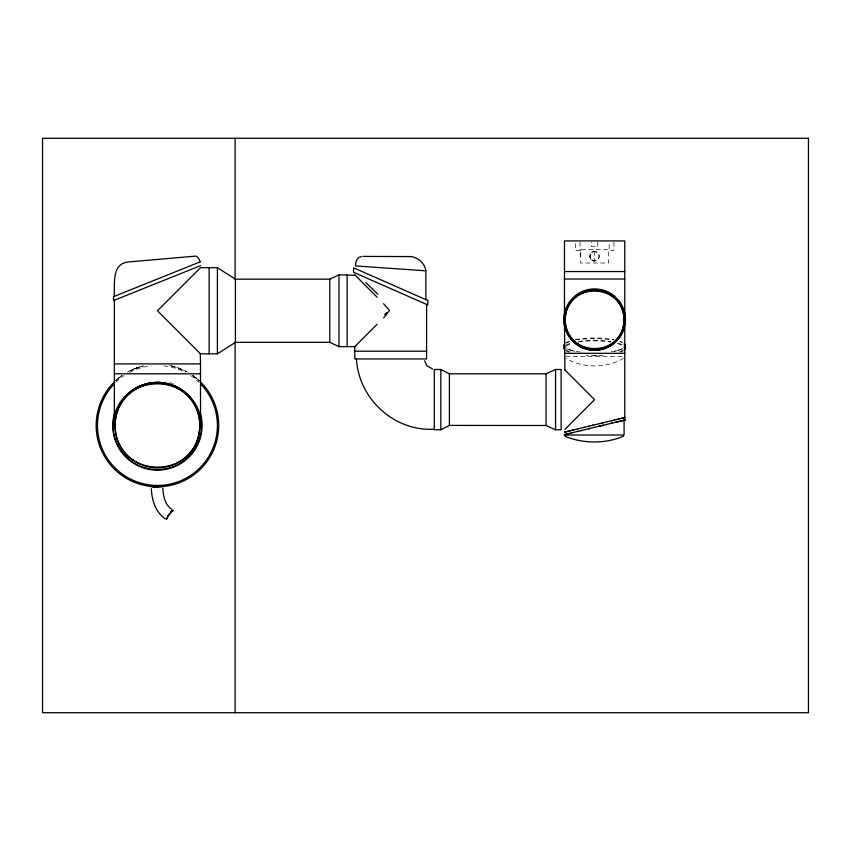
<?xml version="1.0" encoding="UTF-8"?>
<svg xmlns="http://www.w3.org/2000/svg" width="851" height="851" viewBox="0 0 851 851"><rect width="100%" height="100%" fill="white"/><g stroke="black" fill="none" stroke-linecap="round" stroke-linejoin="round"><path stroke-width="0.64" stroke-dasharray="4.25 3.19" d="M580.595 256.268L580.595 249.534L608.646 249.534L608.646 263.002L580.595 263.002L580.595 249.534M623.549 358.165C607.38 368.494 581.861 368.494 565.692 358.165M115.896 380.557L122.427 375.27M118.566 378.131L115.736 380.642A61.272 61.272 0 0 1 121.778 375.663L118.236 378.408L122.363 375.323M565.968 343.272L569.521 341.485M622.496 348.506L617.954 350.378L610.167 352.027M133.99 368.887L128.554 371.462L141.936 366.217M139.649 366.866L133.469 369.111L143.149 365.994M618.507 350.41L613.997 351.506A30.338 7.265 0.1 0 1 611.443 351.963M575.478 339.868L594.626 338.198L613.773 339.911M595.466 251.683C588.232 250.066 588.232 262.47 595.466 260.863M594.041 251.619L594.594 251.598L594.594 260.938L594.041 260.917M580.084 250.492L575.308 250.492L575.329 242.109M565.692 356.558L623.549 356.558M580.361 352.165L571.287 350.314L565.968 347.921M169.392 365.409L177.221 367.515L186.316 371.462L171.721 365.994M570.617 350.314L575.116 351.431A30.338 7.265 0.1 0 0 577.648 351.899M619.719 341.538L622.496 342.836M192.443 375.27L199.964 381.386M199.187 380.652A61.272 61.272 0 0 0 193.092 375.663L198.974 380.557M193.092 375.663L196.634 378.408M613.911 242.109L613.911 250.492L609.156 250.492L609.178 242.109M597.732 242.067L597.732 246.662L591.509 246.662L591.509 242.067M580.063 242.109L580.063 250.492M570.649 350.314A32.189 7.702 0.1 0 1 565.936 348.314M566.011 342.74A32.189 7.702 0.1 0 1 568.893 341.4M575.233 339.655A30.338 7.265 0.1 0 1 614.167 339.73M621.953 349.112A32.189 7.702 0.1 0 1 618.486 350.399M620.464 341.485A32.189 7.702 0.1 0 1 622.038 342.155M568.787 352.144A32.189 7.702 0.1 0 1 565.936 350.782M566.011 345.208A32.189 7.702 0.1 0 1 570.766 343.23M578.691 341.528A30.338 7.265 0.1 0 1 610.72 341.591M623.24 350.889A32.189 7.702 0.1 0 1 620.358 352.24M618.603 343.315A32.189 7.702 0.1 0 1 622.038 344.623M603.029 355.356A30.338 7.265 0.1 0 1 586.041 355.324M570.202 352.08A30.774 7.372 0.1 0 1 565.958 349.644M565.958 346.485A30.774 7.372 0.1 0 1 571.925 343.485M578.233 342.038A28.902 6.914 0.1 0 1 610.997 342.07M623.283 349.708A30.774 7.372 0.1 0 1 619.039 352.133M617.315 343.538A30.774 7.372 0.1 0 1 622.283 345.697M597.551 355.324A28.902 6.914 0.1 0 1 591.69 355.314M127.448 372.068A61.272 61.272 0 0 1 143.34 365.866M171.53 365.866A61.272 61.272 0 0 1 187.422 372.068M115.8 382.354A59.964 59.964 0 0 1 124.118 375.642M129.639 372.366A59.964 59.964 0 0 1 151.021 365.887M163.849 365.887A59.964 59.964 0 0 1 185.231 372.366M190.752 375.642A59.964 59.964 0 0 1 199.07 382.354M170.019 382.652A44.656 44.656 0 0 1 173.04 383.663M591.934 260.087A4.67 4.67 0 0 0 599.274 256.683A4.67 4.67 0 0 0 592.658 252.034A4.67 4.67 0 0 0 591.934 260.087M591.775 260.087A4.67 4.67 0 0 0 599.115 256.683A4.67 4.67 0 0 0 592.498 252.034A4.67 4.67 0 0 0 591.775 260.087"/><path stroke-width="1.28" d="M114.353 420.203L114.374 300.233M564.851 369.887L564.468 319.87L564.649 323.103M624.772 315.859L624.772 240.918L564.468 240.918L564.468 320.093M564.458 319.806L564.649 316.434A30.157 30.157 0 0 0 564.596 322.646L564.638 323.029M564.468 319.391L564.607 316.87M114.183 296.393C115.108 284.33 111.13 263.916 128.118 261.98L195.464 256.13A3.585 3.585 0 0 1 196.964 256.576L199.251 259.417A8.765 8.765 0 0 1 199.815 261.491L199.868 262.002M624.453 324.178L624.208 325.656L624.549 323.476M565.234 313.04L565.543 311.796L565.362 312.508M623.698 327.816L623.272 329.231M168.806 515.291L169.423 513.589M168.924 514.919L169.126 514.344M168.753 515.419L168.519 516.078M565.968 310.381L566.468 308.998M564.607 344.868L564.607 346.325M566.117 309.945L566.34 309.328M622.496 331.305L622.772 330.613M118.406 407.246L118.821 406.384M119.257 405.533L119.714 404.682M569.425 303.233L569.83 302.637M121.767 401.332L122.938 399.693M618.858 337.741L619.719 336.528M624.208 347.112L624.772 345.666L624.208 344.23M124.193 398.098L125.533 396.545M167.221 518.355L166.339 519.142L167.349 518.216M618.539 339.006L614.039 343.496A30.317 29.455 0 0 1 575.17 343.517L570.691 338.996A32.157 31.242 0 0 1 570.723 300.286L575.202 295.776A30.317 29.455 0 0 1 614.071 295.765M124.884 397.268L126.31 395.715M616.975 340.049L615.645 341.421M572.563 299.233L573.085 298.69M385.163 316.157L389.545 310.53L383.567 303.69M384.556 316.774L383.535 317.806M355.601 345.825L354.793 346.623L354.803 358.962L426.596 358.962L426.596 304.424M377.131 324.252L354.803 346.623L338.996 346.612L329.773 342.315M564.851 429.415L594.572 399.693L564.564 369.6M157.786 310.402L200.496 267.693L217.409 267.682L235.429 279.171L329.773 279.171L338.996 274.841L355.261 275.309M127.512 394.502L128.076 393.97M573.627 298.148L574.765 297.105M129.224 392.939L129.884 392.385M129.395 392.79L131.054 391.439M575.361 296.595L575.978 296.105M130.554 391.832C146.446 378.663 171.753 379.493 186.656 393.843M623.56 436.18C605.795 443.871 582.744 443.871 564.99 436.18M611.412 344.857L612.614 344.006M577.595 294.914L578.265 294.467M132.777 390.173L136.426 387.886M157.69 311.019L200.506 353.835L217.409 353.846L235.429 342.357L329.773 342.357L329.773 279.149M171.423 511.196L173.413 510.483L171.551 511.132M608.88 346.378L610.167 345.644M440.818 429.755L449.402 425.404L546.065 425.5L555.565 429.776L561.117 429.798L561.117 369.504L555.565 369.504L546.065 373.802L449.402 373.802L440.818 369.504L434.287 369.504L434.287 429.798L440.818 429.755L440.818 369.504M138.341 386.875L148.67 383.322L157.435 382.418A30.54 21.594 0 0 1 160.509 382.524L172.508 385.141L182.093 390.173M607.561 347.048L604.816 348.187M200.549 261.725L113.502 296.669L113.502 300.584L200.549 265.65M624.772 323.688L624.783 417.65L623.464 417.937M564.458 435.021L624.081 435.021L624.081 420.309L620.549 421.107M566.777 431.617L564.458 432.212L572.287 430.255M601.976 349.048L603.412 348.655M564.596 432.159L564.798 432.117M624.336 417.788L625.517 417.469L622.464 418.16M565.266 434.478L564.085 434.797L566.755 434.106M623.357 420.522L625.517 419.958L619.049 421.458M566.245 434.233L568 433.797M567.383 431.457L570.415 430.712M567.511 433.914L569.489 433.425M569.085 433.521L571.223 432.999M573.074 430.053L577.978 428.851M570.947 430.574L573.297 430M577.978 431.34L573.074 432.542M570.947 433.063L573.191 432.521M583.478 427.51L589.2 426.128M577.893 428.872L584.499 427.266M580.68 430.691L600.37 425.915M577.744 431.404L581.563 430.478M592.03 425.447L603.231 422.734M588.764 426.234L593.147 425.17M598.625 426.34L603.231 425.234M588.488 428.798L589.924 428.447M612.56 420.511L601.912 423.064M605.635 424.66L611.997 423.138M601.476 425.66L606.093 424.543M616.507 419.564L622.07 418.245M613.731 420.224L616.964 419.458M611.592 420.734L614.145 420.128M615.347 422.341L618.634 421.553M611.592 423.224L616.507 422.053M617.922 419.235L618.826 419.022M617.315 421.873L620.496 421.107M621.198 418.458L623.347 417.947M624.187 417.767L624.783 417.65M623.496 420.426L624.081 420.309M600.689 349.346L598.944 349.655A21.466 15.18 0 0 1 596.987 349.878M600.529 349.378L597.593 349.814M361.409 256.566C356.984 257.076 355.367 262.076 355.527 265.938L425.872 270.809L425.872 299.637M162.722 486.538L157.435 486.772M593.126 289.68L596.115 289.68M564.468 271.554L624.772 271.554M564.468 279.022L624.772 279.022M354.803 351.208L426.596 351.208M564.458 353.314L624.783 353.314M114.374 363.898L200.496 363.898L200.517 422.66M114.374 373.802L200.496 373.802M363.026 256.406L411.15 256.587C418.426 257.725 424.819 263.342 425.872 270.809M434.287 429.234C394.024 431.457 358.824 398.949 356.42 358.962M591.647 349.814L588.711 349.378M600.923 290.319L602.136 290.595M585.828 348.655L587.264 349.048M603.327 290.936L604.955 291.478M432.574 369.026L426.947 365.728L424.596 360.75M583.031 347.644L584.424 348.187M606.306 292.01L606.891 292.255A30.157 30.157 0 0 0 604.061 291.17M608.05 292.808L608.89 293.244M580.361 346.378L581.68 347.048M609.72 293.701L610.252 294.02M577.829 344.857L579.074 345.644M171.966 509.451C164.998 504.898 163.19 496.005 162.818 488.251M165.349 518.791C155.488 512.259 151.755 500.026 151.372 488.751M183.816 391.439L187.06 394.215M575.478 343.102L571.287 338.921M614.05 295.786L618.549 300.275A32.157 31.242 0 0 1 618.517 338.985M200.293 353.612L200.496 363.898M377.163 297.244L354.793 274.841M188.56 395.715L192.411 400.342M618.305 301.137L618.794 301.786M569.521 336.528L570.383 337.741M620.017 303.541L620.432 304.211M195.773 405.853L189.986 397.268A57.985 40.997 0 0 0 187.901 395.034M567.223 332.411L566.819 331.496M566.745 331.305L567.34 332.656M622.772 308.998L622.496 308.307L622.868 309.243M566.468 330.613L566.117 329.667M566.319 330.22L565.968 329.231M197.836 410.554L198.187 411.522M566.053 329.486L565.872 328.933M623.272 310.381L623.698 311.796M198.804 413.469L199.07 414.448M565.5 327.635L565.17 326.316M565.543 327.816L565.192 326.38M199.549 416.426L199.751 417.426M624.23 314.062L624.379 314.923M624.208 313.955L624.411 315.136M564.607 322.742L564.479 320.88M564.575 322.359L564.49 321.04M564.468 320.295L564.511 321.54A59.836 42.295 0.3 0 0 564.649 323.093M555.565 369.504L555.565 429.798M546.065 373.802L546.065 425.5M449.402 373.802L449.402 425.5M347.134 274.841L347.134 346.623M338.996 274.841L338.996 346.623M235.429 279.171L235.429 342.357M235.099 138.287L235.099 279.234M235.099 341.73L235.099 712.712M217.409 267.682L217.409 353.846M209.133 267.682L209.133 353.846M624.56 323.444A30.157 30.157 0 0 1 624.272 325.295M571.84 300.041A30.157 30.157 0 0 1 578.701 294.191M584.286 291.478A30.157 30.157 0 0 1 588.02 290.382M591.785 289.787A30.157 30.157 0 0 1 597.328 289.765M611.124 294.563A30.157 30.157 0 0 1 613.645 296.403M622.655 308.7A30.157 30.157 0 0 1 623.613 311.509M564.968 347.612A32.189 7.702 0.1 0 1 564.33 344.155M624.283 343.559A32.189 7.702 0.1 0 1 624.23 347.719M564.968 350.08A32.189 7.702 0.1 0 1 564.33 346.612M624.953 346.729A32.189 7.702 0.1 0 1 624.23 350.186M592.945 289.691A21.626 15.297 0 0 1 597.189 289.755M623.4 310.806A57.017 40.316 0 0 1 623.772 312.104M614.231 342.474A28.04 19.818 0 0 1 602.231 349.08M592.062 349.857A21.466 15.18 0 0 1 591.083 349.761M591.019 349.952A26.955 19.073 0 0 1 576.531 343.761M576.265 343.921A45.018 31.838 0 0 1 567.638 333.124M624.113 325.433A52.028 36.784 0 0 1 616.135 341.219M386.854 312.402A67.197 0.755 -45.3 0 1 384.641 314.636M365.781 282.617A67.218 4.766 46 0 1 377.812 294.244M115.311 416.777A79.271 56.049 0 0 1 115.406 416.32M199.474 416.086A81.59 57.698 0 0 1 199.666 416.99A82.462 58.315 -0.1 0 0 197.06 408.459M169.732 513.823A4.563 2.457 -64.2 0 1 171.466 511.728M168.179 515.249A5 1.319 -73.8 0 1 167.307 517.376M168.285 515.77A5.063 1.787 -73 0 1 167.264 517.727M169.86 514.312A4.404 1.936 -70.6 0 1 171.125 512.004M171.094 511.121A5.585 3.096 -66.8 0 1 171.572 510.877M158.095 487.176A5.723 0.532 0.4 0 1 151.51 486.474M200.762 382.173A61.272 61.272 0 0 1 200.762 468.827A61.272 61.272 0 0 1 114.108 468.827A61.272 61.272 0 0 1 114.108 382.173M200.581 383.865A59.964 59.964 0 0 1 199.581 468.146A59.964 59.964 0 0 1 115.289 468.146A59.964 59.964 0 0 1 114.289 383.865M200.283 412.916A44.656 44.656 0 0 1 157.435 470.156A44.656 44.656 0 0 1 114.587 412.916M115.098 424.479C113.896 479.858 198.251 482.091 199.772 426.521C200.974 371.142 116.619 368.909 115.098 424.479M565.202 319.082C564.33 357.25 622.985 358.952 624.038 320.529C624.911 282.362 566.255 280.66 565.202 319.082M116.289 409.916L114.896 413.969A49.932 46.294 0 0 0 114.885 437.957C118.949 452.275 130.82 463.891 145.138 467.88A41.561 38.518 0 0 0 169.423 467.89C183.742 463.912 195.624 452.306 199.708 437.988A49.932 46.294 0 0 0 199.719 414.011C195.656 399.693 183.784 388.067 169.466 384.088A41.561 38.518 0 0 0 145.181 384.067C132.267 387.694 121.267 397.438 116.289 409.916M564.607 434.659L565.766 434.425L564.607 434.659M808.45 138.287L42.55 138.287L42.55 712.712L808.45 712.712L808.45 138.287M427.798 300.477L353.601 267.831L353.612 272.309L427.798 304.956L427.787 300.477M577.68 343.857A29.423 29.423 0 0 0 623.921 322.455A29.423 29.423 0 0 0 582.254 293.106A29.423 29.423 0 0 0 577.68 343.857M133.054 460.125A42.348 42.348 0 0 0 199.613 429.308A42.348 42.348 0 0 0 139.638 387.077A42.348 42.348 0 0 0 133.054 460.125"/></g></svg>
